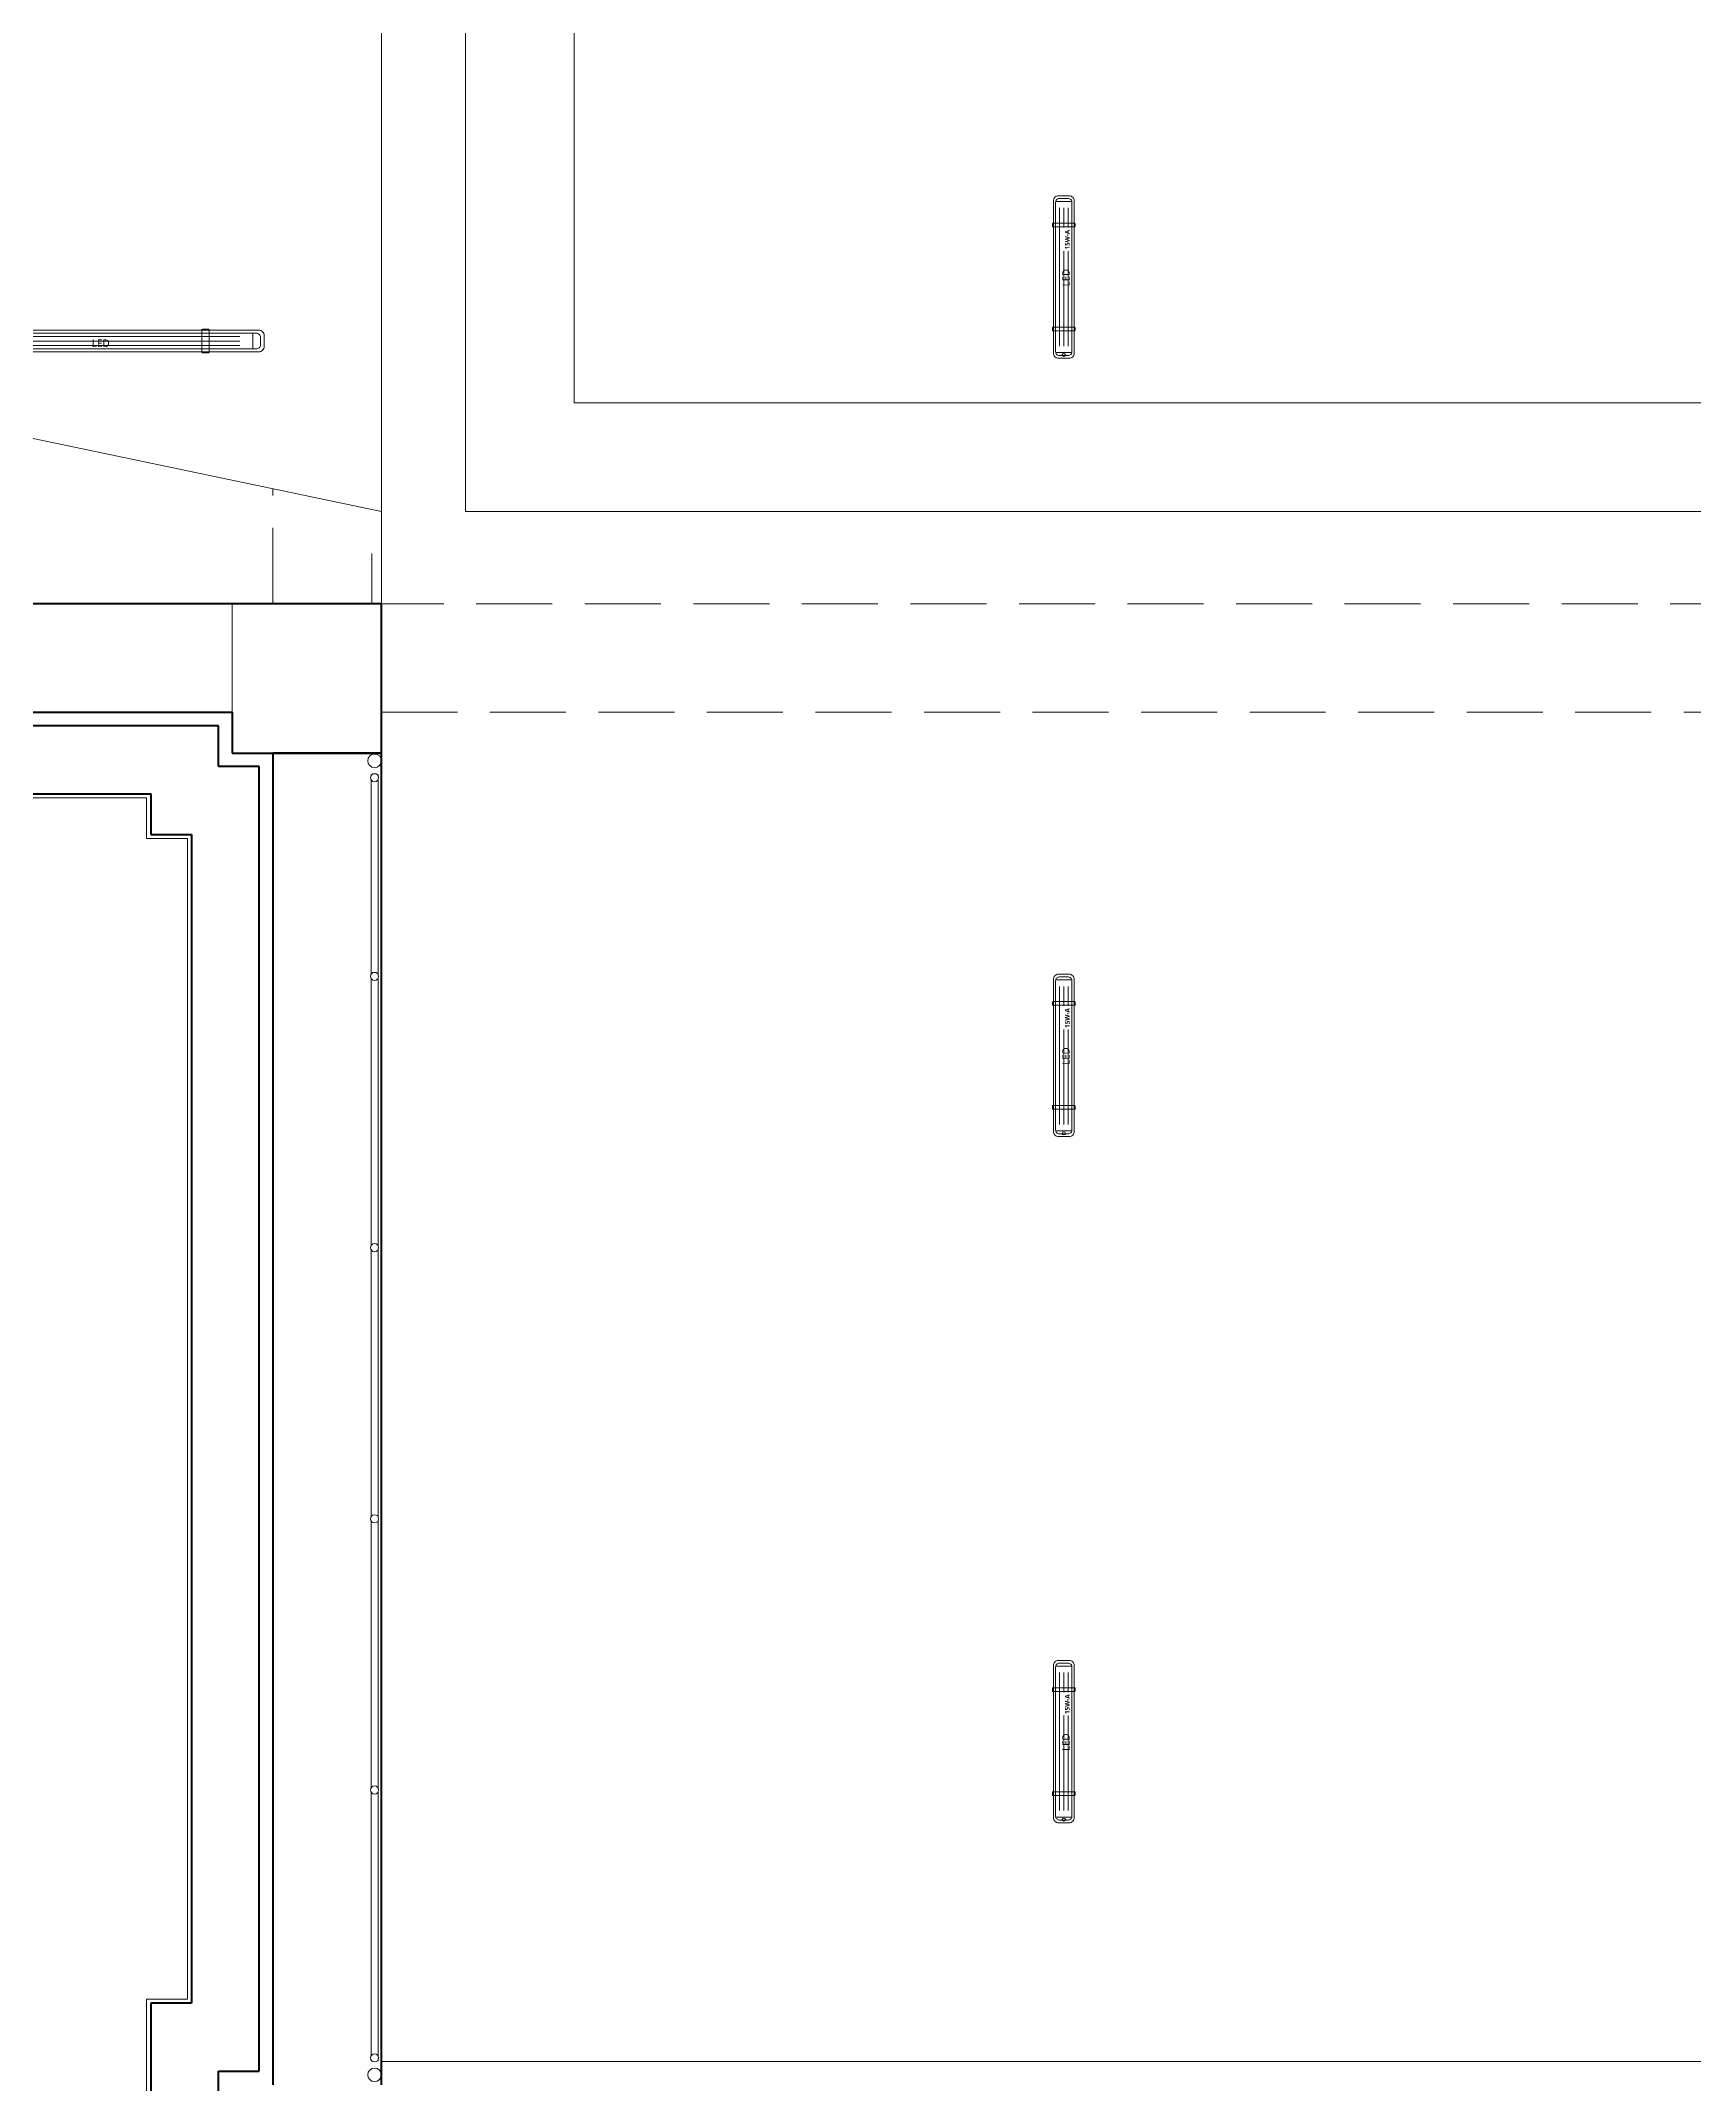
# Model space of a CAD drawing. Header units: metres. Extents: x -4 to 54.5, y -3.3 to 43.7.
# Drawn here: x 19.24 to 25.32, y 11.42 to 18.95 of the extents above; entities that cross this region are included whole.
import ezdxf

# ---------------------------------------------------------------- set-up
doc = ezdxf.new("R2010")
doc.units = ezdxf.units.M
doc.linetypes.add('Derribado', pattern=[0.4, 0.28, -0.12])
doc.layers.get('0').update_dxf_attribs({"color": 8})
for name, color, linetype, lineweight in [('A-AREA', 8, 'Continuous', 9), ('A-DETL', 8, 'Continuous', 9), ('A-DETL-THIN', 8, 'Continuous', 9), ('A-FLOR', 8, 'Continuous', 18), ('A-FLOR-HRAL', 8, 'Continuous', 9), ('A-WALL', 8, 'Continuous', 9), ('S-COLS', 8, 'Continuous', 9)]:
    doc.layers.add(name, color=color, linetype=linetype, lineweight=lineweight)
doc.layers.add('IE-LUM-EST-PROPUESTA-R02', color=5, linetype='Continuous', lineweight=18, true_color=0x006b9f)
doc.layers.add('IE-LUM-L-01', color=5, linetype='Continuous', lineweight=18, true_color=0x126b94)
doc.styles.add('EI_LUM_BOLD', font='OpenSans-Semibold.ttf')
doc.styles.add('EI_LUM_REGULAR', font='OpenSans-Regular.ttf')

# ---------------------------------------------------------------- blocks, each defined once
blk = doc.blocks.new('Barandilla - 30mm-3154957-NIV_A_S01_SÓTANO 1')
at = {"layer": 'A-FLOR-HRAL'}
for start, end in [(0, 180), (180, 360)]:
    blk.add_arc((0, 0), 0.015, start, end, dxfattribs=at)
blk = doc.blocks.new('Barandilla - Barandilla-5307613-NIV_A_S01_SÓTANO 1')
at = {"layer": 'A-FLOR-HRAL'}
for p, q in [((20.452, 16.2463), (20.452, 16.2413)), ((20.452, 16.2274), (20.452, 15.5088)), ((20.478, 16.2403), (20.478, 16.2463)), ((20.478, 15.5078), (20.478, 16.2263)), ((20.452, 15.4949), (20.452, 14.5088)), ((20.478, 14.5078), (20.478, 15.4938)), ((20.452, 14.4949), (20.452, 13.5088)), ((20.478, 13.5078), (20.478, 14.4938)), ((20.452, 13.4949), (20.452, 12.5088)), ((20.478, 12.5078), (20.478, 13.4938)), ((20.452, 12.4949), (20.452, 11.5213)), ((20.478, 11.5203), (20.478, 12.4938)), ((20.452, 11.5074), (20.452, 11.5013)), ((20.478, 11.5013), (20.478, 11.5063))]:
    blk.add_line(p, q, dxfattribs=at)
at = {"color": 0, "extrusion": (0, 0, -1), "zscale": -1, "rotation": 180}
for p in [(-20.465, 16.2338), (-20.465, 15.5013), (-20.465, 14.5013), (-20.465, 13.5013), (-20.465, 12.5013), (-20.465, 11.5138)]:
    blk.add_blockref('Barandilla - 30mm-3154957-NIV_A_S01_SÓTANO 1', p, dxfattribs=at)
blk = doc.blocks.new('Tipo de barandal superior - Barandal superior_interno_-5307616-NIV_A_S01_SÓTANO 1')
at = {"layer": 'A-FLOR-HRAL'}
for centre, start, end in [((20.465, 16.2963), 0, 180), ((20.465, 16.2963), 180, 0), ((20.465, 11.4513), 0, 180), ((20.465, 11.4513), 180, 0)]:
    blk.add_arc(centre, 0.025, start, end, dxfattribs=at)
blk = doc.blocks.new('EI_LUM_L_01')
at = {"color": 0, "lineweight": 13}
for p, q in [((-0.558, 0.0304), (-0.558, -0.0304)), ((0.558, 0.0304), (0.558, -0.0304))]:
    blk.add_line(p, q, dxfattribs=at)
at = {"color": 0, "lineweight": 9}
for p, q in [((-0.51, 0.0168), (0.51, 0.0168)), ((-0.51, 0), (0.51, 0)), ((-0.51, -0.0168), (0.51, -0.0168))]:
    blk.add_line(p, q, dxfattribs=at)
at = {"color": 0, "lineweight": 13}
blk.add_lwpolyline([(-0.58, -0.04), (0.58, -0.04, 0.414214), (0.6, -0.02), (0.6, 0.02, 0.414214), (0.58, 0.04), (-0.58, 0.04, 0.414214), (-0.6, 0.02), (-0.6, -0.02, 0.414214)], format="xyb", close=True, dxfattribs=at)
at = {"color": 0, "lineweight": 9}
for points in [[(-0.5707, -0.0292), (0.5707, -0.0292, 0.414214), (0.5867, -0.0132), (0.5867, 0.0132, 0.414214), (0.5707, 0.0292), (-0.5707, 0.0292, 0.414214), (-0.5867, 0.0132), (-0.5867, -0.0132, 0.414214)], [(-0.3947, -0.0432), (-0.3733, -0.0432, 0.414214), (-0.3708, -0.0407), (-0.3708, 0.0407, 0.414214), (-0.3733, 0.0432), (-0.3947, 0.0432, 0.414214), (-0.3972, 0.0407), (-0.3972, -0.0407, 0.414214)], [(0.3733, -0.0432), (0.3947, -0.0432, 0.414214), (0.3972, -0.0407), (0.3972, 0.0407, 0.414214), (0.3947, 0.0432), (0.3733, 0.0432, 0.414214), (0.3708, 0.0407), (0.3708, -0.0407, 0.414214)]]:
    blk.add_lwpolyline(points, format="xyb", close=True, dxfattribs=at)
blk.add_circle((-0.576, 0), 0.006, dxfattribs=at)
at = {"color": 0, "lineweight": 9, "style": 'EI_LUM_REGULAR'}
blk.add_text('LED', height=0.02821, dxfattribs=at).set_placement((-0.0356, -0.0224))
at = {"style": 'EI_LUM_REGULAR', "flags": 1}
for tag in ['ANCHO_CUERPO_MM', 'ALTURA_M', 'AMBIENTE', 'TIPO', 'ID', 'IP', 'GIRO_REFERENCIA', 'DESCRIPCION', 'POTENCIA_W', 'FLUJO_NOMINAL_LM', 'FLUJO_CALCULO_LM', 'MONTAJE', 'PAGINA_PDF', 'NUMERO_LOCAL', 'ESTADO', 'LARGO_CUERPO_MM', 'DIAMETRO_CUERPO_MM', 'REFERENCIA_DIMENSIONAL', 'NPT_M', 'FUENTE_XY']:
    blk.add_attdef(tag, (0, 0), '', height=0.025, dxfattribs=at)
blk = doc.blocks.new('EI_LUM_L_01_15')
at = {"color": 0, "lineweight": 13}
for p, q in [((-0.2785, 0.0293), (-0.2785, -0.0293)), ((0.2785, 0.0293), (0.2785, -0.0293))]:
    blk.add_line(p, q, dxfattribs=at)
at = {"color": 0, "lineweight": 9}
for p, q in [((-0.2546, 0.0162), (0.2546, 0.0162)), ((-0.2546, 0), (0.0959, 0)), ((0.1824, 0), (0.2546, 0)), ((-0.2546, -0.0162), (0.0959, -0.0162)), ((0.1824, -0.0162), (0.2546, -0.0162))]:
    blk.add_line(p, q, dxfattribs=at)
at = {"color": 0, "lineweight": 13}
blk.add_lwpolyline([(-0.2802, -0.0385), (0.2802, -0.0385, 0.414214), (0.2995, -0.0193), (0.2995, 0.0192, 0.414214), (0.2802, 0.0385), (-0.2802, 0.0385, 0.414214), (-0.2995, 0.0192), (-0.2995, -0.0193, 0.414214)], format="xyb", close=True, dxfattribs=at)
at = {"color": 0, "lineweight": 9}
for points in [[(-0.2753, -0.0302), (0.2753, -0.0302, 0.414214), (0.2893, -0.0162), (0.2893, 0.0162, 0.414214), (0.2753, 0.0302), (-0.2753, 0.0302, 0.414214), (-0.2893, 0.0162), (-0.2893, -0.0162, 0.414214)], [(-0.1964, -0.0416), (-0.187, -0.0416, 0.414214), (-0.1851, -0.0397), (-0.1851, 0.0397, 0.414214), (-0.187, 0.0416), (-0.1964, 0.0416, 0.414214), (-0.1983, 0.0397), (-0.1983, -0.0397, 0.414214)], [(0.187, -0.0416), (0.1964, -0.0416, 0.414214), (0.1983, -0.0397), (0.1983, 0.0397, 0.414214), (0.1964, 0.0416), (0.187, 0.0416, 0.414214), (0.1851, 0.0397), (0.1851, -0.0397, 0.414214)]]:
    blk.add_lwpolyline(points, format="xyb", close=True, dxfattribs=at)
blk.add_circle((-0.2875, 0), 0.00577, dxfattribs=at)
for s, height, style, p in [('LED', 0.02715, 'EI_LUM_REGULAR', (-0.0343, -0.0216)), ('15W-A', 0.01745, 'EI_LUM_BOLD', (0.1016, -0.0216))]:
    blk.add_text(s, height=height, dxfattribs=dict(at, style=style)).set_placement(p)
at = {"style": 'EI_LUM_REGULAR', "flags": 1}
for tag in ['ANCHO_CUERPO_MM', 'ALTURA_M', 'AMBIENTE', 'TIPO', 'ID', 'IP', 'GIRO_REFERENCIA', 'DESCRIPCION', 'POTENCIA_W', 'FLUJO_NOMINAL_LM', 'FLUJO_CALCULO_LM', 'MONTAJE', 'PAGINA_PDF', 'NUMERO_LOCAL', 'ESTADO', 'LARGO_CUERPO_MM', 'DIAMETRO_CUERPO_MM', 'REFERENCIA_DIMENSIONAL', 'NPT_M', 'FUENTE_XY']:
    blk.add_attdef(tag, (0, 0), '', height=0.025, dxfattribs=at)

msp = doc.modelspace()

# ---------------------------------------------------------------- linework, layer by layer
at = {"layer": 'A-AREA'}
for p, q in [((20.455, 17.06), (20.455, 16.875)), ((20.49, 11.5), (37.7521, 11.5)), ((20.49, 11.5), (22.955, 11.5))]:
    msp.add_line(p, q, dxfattribs=at)
at = {"layer": 'A-DETL', "linetype": 'Derribado', "lineweight": 18}
for p, q in [((20.09, 16.875), (20.09, 17.299)), ((20.49, 17.215), (20.49, 16.875)), ((19.94, 16.875), (16.49, 16.875)), ((19.94, 16.475), (19.94, 16.875)), ((20.49, 16.875), (20.09, 16.875)), ((20.49, 16.875), (20.49, 16.475)), ((25.52, 16.875), (20.49, 16.875)), ((16.49, 16.475), (19.94, 16.475)), ((20.49, 16.475), (25.52, 16.475)), ((20.49, 16.325), (20.09, 16.325)), ((20.09, 16.325), (20.09, 11.415)), ((20.49, 11.415), (20.49, 16.325))]:
    msp.add_line(p, q, dxfattribs=at)
at = {"layer": 'A-DETL-THIN'}
for p, q in [((20.49, 17.215), (20.49, 20.66)), ((12.29, 18.9375), (20.49, 17.215))]:
    msp.add_line(p, q, dxfattribs=at)
at = {"layer": 'A-FLOR', "lineweight": 9}
for p, q in [((20.8, 17.216), (20.8, 24.26)), ((21.2, 23.86), (21.2, 17.616)), ((21.2, 17.616), (43.6098, 17.616)), ((20.49, 17.215), (20.49, 16.875)), ((44.0098, 17.216), (20.8, 17.216)), ((19.625, 16.16), (16.805, 16.16)), ((19.625, 16.01), (19.625, 16.16)), ((19.775, 16.01), (19.625, 16.01)), ((19.775, 11.73), (19.775, 16.01)), ((19.625, 11.13), (19.625, 11.73)), ((19.625, 11.73), (19.775, 11.73))]:
    msp.add_line(p, q, dxfattribs=at)
at = {"layer": 'A-WALL', "lineweight": 50}
for p, q in [((19.94, 16.875), (16.49, 16.875)), ((16.49, 16.475), (19.94, 16.475)), ((19.89, 16.425), (16.54, 16.425)), ((19.89, 16.275), (19.89, 16.425)), ((20.04, 16.275), (19.89, 16.275)), ((20.04, 11.465), (20.04, 16.275)), ((20.49, 16.325), (20.09, 16.325)), ((20.09, 16.325), (20.09, 11.415)), ((20.49, 11.415), (20.49, 16.325)), ((16.79, 16.175), (19.64, 16.175)), ((19.64, 16.175), (19.64, 16.025)), ((19.64, 16.025), (19.79, 16.025)), ((19.79, 16.025), (19.79, 11.715)), ((19.79, 11.715), (19.64, 11.715)), ((19.64, 11.715), (19.64, 11.115)), ((19.89, 11.465), (20.04, 11.465)), ((19.89, 11.115), (19.89, 11.465))]:
    msp.add_line(p, q, dxfattribs=at)
at = {"layer": 'A-WALL', "lineweight": 5}
msp.add_line((19.94, 16.475), (19.94, 16.875), dxfattribs=at)
at = {"layer": 'S-COLS', "lineweight": 50}
for p, q in [((20.49, 16.875), (19.94, 16.875)), ((20.49, 16.325), (20.49, 16.875)), ((19.94, 16.475), (19.94, 16.325)), ((19.94, 16.325), (20.49, 16.325))]:
    msp.add_line(p, q, dxfattribs=at)
at = {"layer": 'S-COLS', "lineweight": 5}
msp.add_line((19.94, 16.875), (19.94, 16.475), dxfattribs=at)

# ---------------------------------------------------------------- block references
at = {"layer": 'A-FLOR-HRAL'}
for name in ['Tipo de barandal superior - Barandal superior_interno_-5307616-NIV_A_S01_SÓTANO 1', 'Barandilla - Barandilla-5307613-NIV_A_S01_SÓTANO 1']:
    msp.add_blockref(name, (0, 0), dxfattribs=at)
at = {"layer": 'IE-LUM-EST-PROPUESTA-R02', "rotation": 90}
for p in [(23.005, 18.08), (23.005, 15.21), (23.005, 12.68)]:
    msp.add_blockref('EI_LUM_L_01_15', p, dxfattribs=at)
at = {"layer": 'IE-LUM-L-01'}
msp.add_blockref('EI_LUM_L_01', (19.458, 17.844), dxfattribs=at)

doc.saveas('drawing.dxf')
